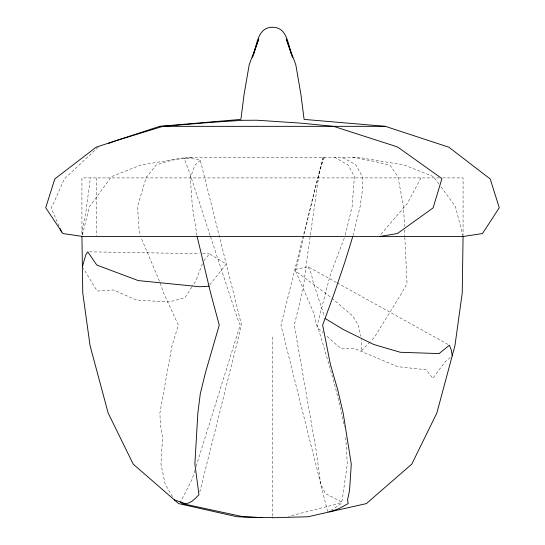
<?xml version="1.0" encoding="UTF-8"?>
<svg xmlns="http://www.w3.org/2000/svg" width="545" height="545" viewBox="0 0 545 545"><rect width="100%" height="100%" fill="white"/><g stroke="black" fill="none" stroke-linecap="round" stroke-linejoin="round"><path stroke-width="0.41" stroke-dasharray="2.73 2.04" d="M404.833 237.341L407.04 283.489L401.747 293.026L374.667 336.96L370.627 341.313M345.298 235.147L352.138 206.569L354.413 176.628L348.289 165.108L334.712 157.328M352.969 235.706L360.163 206.569L362.561 189.21L362.37 176.628L355.967 165.108L349.924 161.313L341.742 157.328M199.79 491.992L241.551 325.099L200.328 160.346L199.824 160.182C185.028 155.945 170.06 160.148 156.068 165.108L147.613 175.919L146.435 176.628L137.517 206.569L139.07 229.172L140.426 235.699M322.94 157.328L280.954 325.099L327.661 511.755M82.343 234.895L89.55 206.569L111.507 176.628L140.487 165.108L186.69 157.328L358.31 157.328L404.513 165.108L433.493 176.628L438.984 184.115M323.451 157.328L313.988 193.087L295.574 271.015L331.203 297.55M194.878 470.376L192.113 479.287L180.504 502.047M196.139 466.322L240.181 325.099L237.313 318.042L210.534 236.537M324.377 157.328L319.425 171.375L306.052 265.449L303.422 287.692L294.3 325.099L316.304 451.41L320.63 483.653L325.345 493.552L341.661 501.863L338.69 503.594L288.639 516.34M344.29 238.097L330.399 274.442L317.258 325.099C327.245 358.719 337.859 392.298 344.345 426.803M202.44 263.766L195.566 281.377L192.317 286.336M191.854 287.045L184.905 297.672L173.855 300.779L167.703 301.984L139.036 300.186L133.954 299.028L113.496 289.933L97.18 291.05L83.249 268.201M203.844 260.837L209.403 253.834L226.27 264.032L209.28 285.43M380.887 234.282L407.251 203.639L420.938 177.908M370.048 341.94L361.076 351.307L361.914 341.109L361.539 339.453M98.189 147.191L64.31 178.951L54.275 201.773L51.148 207.734L58.962 225.991M200.328 160.346L194.926 165.108L192.113 173.031L190.198 176.628L192.358 206.569L197.011 235.685M450.327 357.459L444.693 362.289L432.934 378.407L426.081 369.769L397.523 366.635L354.066 348.357L341.981 348.902L337.45 345.673L326.298 335.591M330.917 510.508L341.211 503.594L342.294 499.404L347.294 464.115L345.639 435.809M336.449 282.48L308.204 266.791L294.886 269.428L314.002 313.491L316.345 325.099L318.239 328.315L323.199 332.791M191.499 157.328L184.155 158.541L189.054 171.171L210.268 235.733M439.359 177.908L81.927 177.908L81.927 234.875M442.663 177.908L463.073 177.908L463.073 235.665M89.434 251.838L199.197 253.663M202.597 253.718L209.403 253.834M352.663 157.328L375.226 161.606L390.091 165.333L397.884 176.628L403.545 206.569L404.506 226.577M337.192 282.889L448.678 344.815M331.844 298.101L353.119 316.407L358.372 325.379L360.79 336.142M440.98 186.833L455.45 206.569L462.862 235.706M172.574 496.659L165.169 484.212L160.939 464.115L162.567 437.546L160.428 424.964L159.889 413.021L171.982 345.673L178.372 325.099L163.568 293.026L159.937 282.242L141.25 238.063M308.204 266.791L311.461 274.305L313.116 281.949L324.316 316.032M82.833 234.875L81.927 230.767L85.735 212.993L90.395 177.908M404.622 229.888L404.826 235.685M272.5 336.96L272.5 516.054M96.438 177.908L96.438 235.665"/><path stroke-width="0.82" d="M291.091 53.376L286.261 38.981L295.819 64.814L300.942 94.585L304.103 119.396L385.363 126.345L448.842 147.191L490.207 178.951L499.281 207.734L482.482 233.539L463.073 236.516L462.235 293.026L454.939 345.673L436.858 413.021L411.788 464.115L366.39 503.594L307.979 516.755L272.5 517.75M82.377 266.771L85.858 254.692L87.738 251.81L96.826 265.074L138.205 280.573L199.858 286.745L208.973 286.234M352.765 236.516L345.292 260.748L334.358 293.026L322.654 325.099L330.399 364.387L337.764 389.995L343.166 413.021L351.28 464.115L349.543 490.5L347.587 499.785L348.166 503.594L339.106 508.505L330.502 511.68L329.03 511.721M252.471 57.429C256.961 46.768 256.75 27.23 272.5 27.25C288.25 27.23 288.039 46.768 292.529 57.429M253.909 53.376L258.739 38.981L249.181 64.814L244.058 94.585L240.897 119.396L159.637 126.345L96.158 147.191L54.793 178.951L45.719 207.734L62.852 233.539L83.194 236.516L463.073 236.516M108.332 143.485L116.133 140.63L162.941 126.345L212.059 122.291L242.586 120.316L256.715 120.22L301.61 123.197L333.608 126.345L394.703 146.033L397.891 147.191L441.539 178.31L441.832 178.951L433.152 207.734L432.628 208.224L397.394 233.539L379.586 236.516M272.5 517.478L264.318 517.655L237.021 516.755L178.61 503.594L133.212 464.115L108.142 413.021L90.061 345.673L82.765 293.026L81.927 236.516M159.637 126.345L385.363 126.345M261.975 517.6L243.145 516.755L182.248 503.594L180.504 502.047M174.359 499.901L185.286 503.594C191.084 503.594 195.09 498.403 198.952 494.799L194.878 464.115L197.862 413.021L200.281 393.824L205.451 372.617L219.254 325.099L210.622 293.026L197.147 236.516M325.099 318.409L343.18 329.446L373.373 344.317L377.753 345.673L400.248 352.268L439.086 353.596L449.421 345.223L451.349 350.292L452.207 355.851M59.943 228.273L61.571 232.075"/></g></svg>
